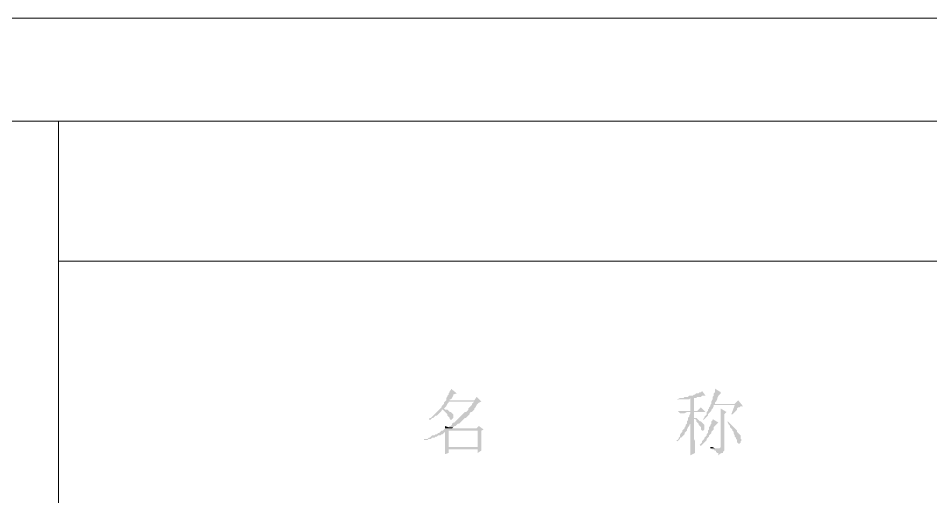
# Model space of a CAD drawing. Header units: millimetres. Extents: x 6 to 291, y 3 to 207.
# Drawn here: x 213.6 to 246.67, y 189.29 to 206.63 of the extents above; entities that cross this region are included whole.
import ezdxf

# ---------------------------------------------------------------- set-up
doc = ezdxf.new("R2010")
doc.units = ezdxf.units.MM

msp = doc.modelspace()

# ---------------------------------------------------------------- hatches: boundary and pattern name
at = {"true_color": 0x00b8b8}
h = msp.add_hatch(color=132, dxfattribs=at)
h.dxf.hatch_style = 2
h.paths.add_polyline_path([(229.277192, 193.209333), (229.277192, 193.167), (229.234859, 193.124667), (229.234859, 193.082333), (229.192526, 193.04), (229.192526, 192.997667), (229.150192, 192.955333), (229.150192, 192.913), (229.107859, 192.870667), (229.107859, 192.786), (229.065526, 192.743667), (229.234859, 192.786), (229.234859, 192.828333), (229.277192, 192.828333), (229.319526, 192.870667), (229.361859, 192.955333), (229.361859, 192.997667), (229.488859, 193.04)])
h = msp.add_hatch(color=132, dxfattribs=at)
h.dxf.hatch_style = 2
h.paths.add_polyline_path([(238.378859, 193.124667), (238.336526, 193.082333), (238.294192, 193.082333), (238.251859, 193.04), (238.167192, 193.04), (238.124859, 192.997667), (238.082526, 192.997667), (238.040192, 192.955333), (237.913192, 192.955333), (237.870859, 192.913), (237.743859, 192.913), (237.701526, 192.870667), (237.616859, 192.870667), (237.955526, 192.870667), (237.955526, 192.405), (238.082526, 192.405), (238.082526, 192.870667), (238.167192, 192.870667), (238.209526, 192.913), (238.336526, 192.913), (238.378859, 192.955333), (238.505859, 192.955333)])
h = msp.add_hatch(color=132, dxfattribs=at)
h.dxf.hatch_style = 2
h.paths.add_polyline_path([(238.844526, 193.209333), (238.844526, 193.082333), (238.802192, 193.04), (238.802192, 192.955333), (238.759859, 192.913), (238.759859, 192.828333), (238.717526, 192.743667), (238.717526, 192.659), (238.675192, 192.616667), (238.844526, 192.659), (238.844526, 192.701333), (238.886859, 192.743667), (238.929192, 192.828333), (238.929192, 192.870667), (238.971526, 192.955333), (239.013859, 192.997667), (239.056192, 193.04), (239.056192, 193.082333)])
h = msp.add_hatch(color=132, dxfattribs=at)
h.dxf.hatch_style = 2
h.paths.add_polyline_path([(230.208526, 192.913), (230.123859, 192.786), (229.234859, 192.786), (229.065526, 192.743667), (229.023192, 192.701333), (229.023192, 192.659), (228.980859, 192.616667), (228.938526, 192.574333), (228.938526, 192.532), (228.896192, 192.489667), (228.853859, 192.447333), (228.980859, 192.447333), (229.023192, 192.405), (229.065526, 192.362667), (229.107859, 192.320333), (229.150192, 192.278), (229.150192, 192.235667), (229.192526, 192.193333), (229.234859, 192.151), (229.234859, 192.108667), (229.277192, 192.066333), (229.319526, 192.108667), (229.361859, 192.151), (229.361859, 192.278), (229.319526, 192.320333), (229.277192, 192.362667), (229.234859, 192.362667), (229.192526, 192.405), (229.150192, 192.447333), (229.065526, 192.447333), (229.023192, 192.489667), (229.065526, 192.532), (229.107859, 192.574333), (229.150192, 192.659), (229.192526, 192.701333), (229.192526, 192.743667), (230.377859, 192.743667)])
h = msp.add_hatch(color=132, dxfattribs=at)
h.dxf.hatch_style = 2
h.paths.add_polyline_path([(237.616859, 192.870667), (237.574526, 192.870667), (237.489859, 192.828333), (237.489859, 192.786), (237.532192, 192.828333), (237.913192, 192.828333), (237.955526, 192.870667)])
h = msp.add_hatch(color=132, dxfattribs=at)
h.dxf.hatch_style = 2
h.paths.add_polyline_path([(239.691192, 192.786), (239.564192, 192.659), (238.844526, 192.659), (238.675192, 192.616667), (239.564192, 192.616667), (239.437192, 192.278), (239.479526, 192.278), (239.521859, 192.320333), (239.564192, 192.362667), (239.606526, 192.405), (239.648859, 192.447333), (239.648859, 192.489667), (239.691192, 192.532), (239.733526, 192.532), (239.775859, 192.574333), (239.860526, 192.574333)])
h = msp.add_hatch(color=132, dxfattribs=at)
h.dxf.hatch_style = 2
h.paths.add_polyline_path([(230.377859, 192.743667), (230.123859, 192.743667), (230.081526, 192.701333), (230.039192, 192.659), (230.039192, 192.616667), (229.996859, 192.574333), (229.954526, 192.532), (229.912192, 192.489667), (229.912192, 192.447333), (229.869859, 192.405), (229.827526, 192.362667), (229.785192, 192.362667), (229.742859, 192.320333), (229.700526, 192.278), (229.658192, 192.235667), (229.615859, 192.193333), (229.573526, 192.151), (229.531192, 192.108667), (229.488859, 192.066333), (229.446526, 192.024), (229.404192, 191.981667), (229.361859, 191.981667), (229.319526, 191.939333), (229.319526, 191.897), (229.277192, 191.854667), (229.234859, 191.854667), (229.192526, 191.812333), (229.361859, 191.812333), (229.404192, 191.854667), (229.446526, 191.854667), (229.488859, 191.897), (229.531192, 191.939333), (229.573526, 191.939333), (229.615859, 191.981667), (229.658192, 192.024), (229.700526, 192.066333), (229.742859, 192.108667), (229.785192, 192.151), (229.827526, 192.151), (229.869859, 192.193333), (229.912192, 192.235667), (229.954526, 192.278), (229.954526, 192.320333), (229.996859, 192.362667), (230.039192, 192.362667), (230.081526, 192.405), (230.123859, 192.447333), (230.123859, 192.489667), (230.166192, 192.532), (230.208526, 192.616667), (230.250859, 192.659), (230.293192, 192.701333)])
h = msp.add_hatch(color=132, dxfattribs=at)
h.dxf.hatch_style = 2
h.paths.add_polyline_path([(238.336526, 192.532), (238.209526, 192.405), (237.489859, 192.405), (237.574526, 192.320333), (237.743859, 192.320333), (237.828526, 192.362667), (238.505859, 192.362667)])
h = msp.add_hatch(color=132, dxfattribs=at)
h.dxf.hatch_style = 2
h.paths.add_polyline_path([(238.675192, 192.616667), (238.675192, 192.574333), (238.632859, 192.532), (238.632859, 192.489667), (238.590526, 192.447333), (238.590526, 192.405), (238.548192, 192.362667), (238.548192, 192.278), (238.505859, 192.235667), (238.463526, 192.193333), (238.463526, 192.151), (238.421192, 192.108667), (238.421192, 192.066333), (238.463526, 192.108667), (238.505859, 192.151), (238.548192, 192.193333), (238.590526, 192.235667), (238.590526, 192.278), (238.632859, 192.320333), (238.675192, 192.362667), (238.717526, 192.405), (238.717526, 192.447333), (238.759859, 192.489667), (238.802192, 192.574333), (238.802192, 192.616667), (239.564192, 192.616667)])
h = msp.add_hatch(color=132, dxfattribs=at)
h.dxf.hatch_style = 2
h.paths.add_polyline_path([(239.056192, 192.489667), (239.056192, 192.447333), (239.056192, 192.405), (239.056192, 192.235667), (239.056192, 191.092667), (239.013859, 191.050333), (238.675192, 191.050333), (238.759859, 191.008), (238.802192, 191.008), (238.844526, 190.965667), (238.886859, 190.965667), (238.886859, 190.923333), (238.929192, 190.881), (238.971526, 190.881), (238.971526, 190.796333), (239.013859, 190.838667), (239.098526, 190.881), (239.140859, 190.881), (239.140859, 190.923333), (239.183192, 190.965667), (239.183192, 192.278), (239.267859, 192.362667)])
h = msp.add_hatch(color=132, dxfattribs=at)
h.dxf.hatch_style = 2
h.paths.add_polyline_path([(228.853859, 192.447333), (228.811526, 192.405), (228.769192, 192.362667), (228.726859, 192.320333), (228.684526, 192.278), (228.642192, 192.235667), (228.599859, 192.193333), (228.557526, 192.151), (228.515192, 192.151), (228.472859, 192.108667), (228.515192, 192.066333), (228.557526, 192.108667), (228.599859, 192.151), (228.642192, 192.151), (228.684526, 192.193333), (228.726859, 192.235667), (228.769192, 192.235667), (228.811526, 192.278), (228.853859, 192.320333), (228.896192, 192.362667), (228.938526, 192.405), (228.938526, 192.447333), (228.980859, 192.447333)])
h = msp.add_hatch(color=132, dxfattribs=at)
h.dxf.hatch_style = 2
h.paths.add_polyline_path([(238.082526, 192.362667), (237.955526, 192.362667), (237.955526, 192.320333), (237.913192, 192.235667), (237.913192, 192.193333), (237.870859, 192.151), (237.870859, 192.108667), (238.124859, 192.108667), (238.167192, 192.066333), (238.167192, 192.024), (238.209526, 191.981667), (238.251859, 191.939333), (238.251859, 191.897), (238.294192, 191.854667), (238.336526, 191.812333), (238.336526, 191.727667), (238.378859, 191.685333), (238.421192, 191.685333), (238.463526, 191.727667), (238.463526, 191.897), (238.421192, 191.939333), (238.378859, 191.981667), (238.336526, 192.024), (238.294192, 192.024), (238.251859, 192.066333), (238.209526, 192.108667), (238.167192, 192.151), (238.082526, 192.151)])
h = msp.add_hatch(color=132, dxfattribs=at)
h.dxf.hatch_style = 2
h.paths.add_polyline_path([(230.293192, 191.854667), (230.208526, 191.77), (229.065526, 191.77), (229.023192, 191.727667), (230.250859, 191.685333), (230.250859, 191.092667), (229.192526, 191.092667), (230.377859, 191.050333), (230.377859, 191.685333), (230.462526, 191.727667)])
h = msp.add_hatch(color=132, dxfattribs=at)
h.dxf.hatch_style = 2
h.paths.add_polyline_path([(229.065526, 191.854667), (229.065526, 191.77), (229.319526, 191.77), (229.361859, 191.812333), (229.192526, 191.812333)])
h = msp.add_hatch(color=132, dxfattribs=at)
h.dxf.hatch_style = 2
h.paths.add_polyline_path([(237.828526, 192.024), (237.828526, 191.939333), (237.786192, 191.897), (237.786192, 191.854667), (237.743859, 191.812333), (237.743859, 191.77), (237.701526, 191.727667), (237.659192, 191.685333), (237.659192, 191.643), (237.616859, 191.600667), (237.574526, 191.516), (237.574526, 191.473667), (237.532192, 191.431333), (237.532192, 191.389), (237.489859, 191.346667), (237.447526, 191.346667), (237.489859, 191.304333), (237.532192, 191.346667), (237.574526, 191.389), (237.574526, 191.431333), (237.616859, 191.431333), (237.659192, 191.473667), (237.701526, 191.516), (237.743859, 191.558333), (237.743859, 191.600667), (237.786192, 191.643), (237.828526, 191.685333), (237.828526, 191.727667), (237.870859, 191.812333), (237.913192, 191.854667), (237.913192, 191.897), (237.955526, 191.939333), (237.955526, 191.981667)])
h = msp.add_hatch(color=132, dxfattribs=at)
h.dxf.hatch_style = 2
h.paths.add_polyline_path([(237.870859, 192.108667), (237.870859, 192.066333), (237.828526, 192.024), (237.955526, 191.981667), (237.955526, 190.923333), (237.955526, 190.796333), (238.124859, 190.881), (238.124859, 190.923333), (238.124859, 191.304333), (238.082526, 191.389), (238.082526, 192.108667)])
h = msp.add_hatch(color=132, dxfattribs=at)
h.dxf.hatch_style = 2
h.paths.add_polyline_path([(238.759859, 192.108667), (238.759859, 192.066333), (238.717526, 192.024), (238.717526, 191.939333), (238.675192, 191.897), (238.675192, 191.854667), (238.632859, 191.812333), (238.632859, 191.727667), (238.590526, 191.685333), (238.590526, 191.600667), (238.548192, 191.558333), (238.548192, 191.516), (238.505859, 191.473667), (238.463526, 191.431333), (238.463526, 191.389), (238.421192, 191.346667), (238.378859, 191.304333), (238.378859, 191.262), (238.336526, 191.219667), (238.294192, 191.177333), (238.336526, 191.135), (238.378859, 191.177333), (238.421192, 191.219667), (238.463526, 191.262), (238.505859, 191.304333), (238.548192, 191.346667), (238.548192, 191.389), (238.590526, 191.431333), (238.632859, 191.473667), (238.632859, 191.516), (238.675192, 191.558333), (238.717526, 191.600667), (238.717526, 191.643), (238.759859, 191.685333), (238.802192, 191.727667), (238.802192, 191.812333), (238.844526, 191.854667), (238.886859, 191.897), (238.971526, 191.981667)])
h = msp.add_hatch(color=132, dxfattribs=at)
h.dxf.hatch_style = 2
h.paths.add_polyline_path([(239.310192, 192.024), (239.310192, 191.981667), (239.352526, 191.897), (239.394859, 191.854667), (239.394859, 191.812333), (239.437192, 191.77), (239.479526, 191.727667), (239.479526, 191.685333), (239.521859, 191.643), (239.521859, 191.600667), (239.564192, 191.516), (239.564192, 191.473667), (239.606526, 191.431333), (239.606526, 191.389), (239.648859, 191.346667), (239.648859, 191.262), (239.691192, 191.219667), (239.733526, 191.219667), (239.775859, 191.262), (239.775859, 191.304333), (239.818192, 191.346667), (239.775859, 191.389), (239.775859, 191.516), (239.733526, 191.558333), (239.691192, 191.600667), (239.648859, 191.643), (239.648859, 191.685333), (239.606526, 191.727667), (239.564192, 191.77), (239.521859, 191.812333), (239.479526, 191.854667), (239.437192, 191.897), (239.394859, 191.939333), (239.352526, 191.981667)])
h = msp.add_hatch(color=132, dxfattribs=at)
h.dxf.hatch_style = 2
h.paths.add_polyline_path([(228.896192, 191.643), (228.853859, 191.600667), (228.811526, 191.600667), (228.769192, 191.558333), (228.726859, 191.558333), (228.684526, 191.516), (228.599859, 191.516), (228.557526, 191.473667), (228.515192, 191.431333), (228.472859, 191.431333), (228.430526, 191.389), (228.303526, 191.389), (228.303526, 191.346667), (228.430526, 191.346667), (228.472859, 191.389), (228.557526, 191.389), (228.599859, 191.431333), (228.684526, 191.431333), (228.726859, 191.473667), (228.769192, 191.473667), (228.811526, 191.516), (228.896192, 191.516), (228.938526, 191.558333), (228.980859, 191.558333), (229.023192, 191.600667), (229.065526, 191.643)])
h = msp.add_hatch(color=132, dxfattribs=at)
h.dxf.hatch_style = 2
h.paths.add_polyline_path([(229.023192, 191.727667), (228.980859, 191.685333), (228.938526, 191.685333), (228.896192, 191.643), (229.065526, 191.643), (229.065526, 191.262), (229.065526, 191.050333), (230.250859, 191.008), (230.250859, 190.881), (230.377859, 190.965667), (230.377859, 191.050333), (229.192526, 191.092667), (229.192526, 191.685333), (230.250859, 191.685333)])
h = msp.add_hatch(color=132, dxfattribs=at)
h.dxf.hatch_style = 2
h.paths.add_polyline_path([(229.065526, 191.050333), (229.065526, 190.838667), (229.192526, 190.881), (229.192526, 191.008), (230.250859, 191.008)])
h = msp.add_hatch(color=132, dxfattribs=at)
h.dxf.hatch_style = 2
h.paths.add_polyline_path([(238.675192, 191.092667), (238.675192, 191.050333), (238.971526, 191.050333), (238.844526, 191.050333), (238.759859, 191.092667)])

# ---------------------------------------------------------------- linework, layer by layer
at = {"color": 8, "lineweight": 0, "true_color": 0x808080}
msp.add_lwpolyline([(290.829944, 3.175), (290.829944, 206.629), (6.138277, 206.629), (6.138277, 3.175)], close=True, dxfattribs=at)
at = {"color": 7, "lineweight": 0}
msp.add_lwpolyline([(287.10461, 6.900333), (287.10461, 202.903667), (9.86361, 202.903667), (9.86361, 6.900333)], close=True, dxfattribs=at)
msp.add_lwpolyline([(215.053192, 202.903667), (215.053192, 6.900333)], dxfattribs=at)
at = {"color": 8, "lineweight": 0, "true_color": 0x808080}
msp.add_lwpolyline([(215.053192, 197.823667), (287.10461, 197.823667)], dxfattribs=at)

doc.saveas('drawing.dxf')
